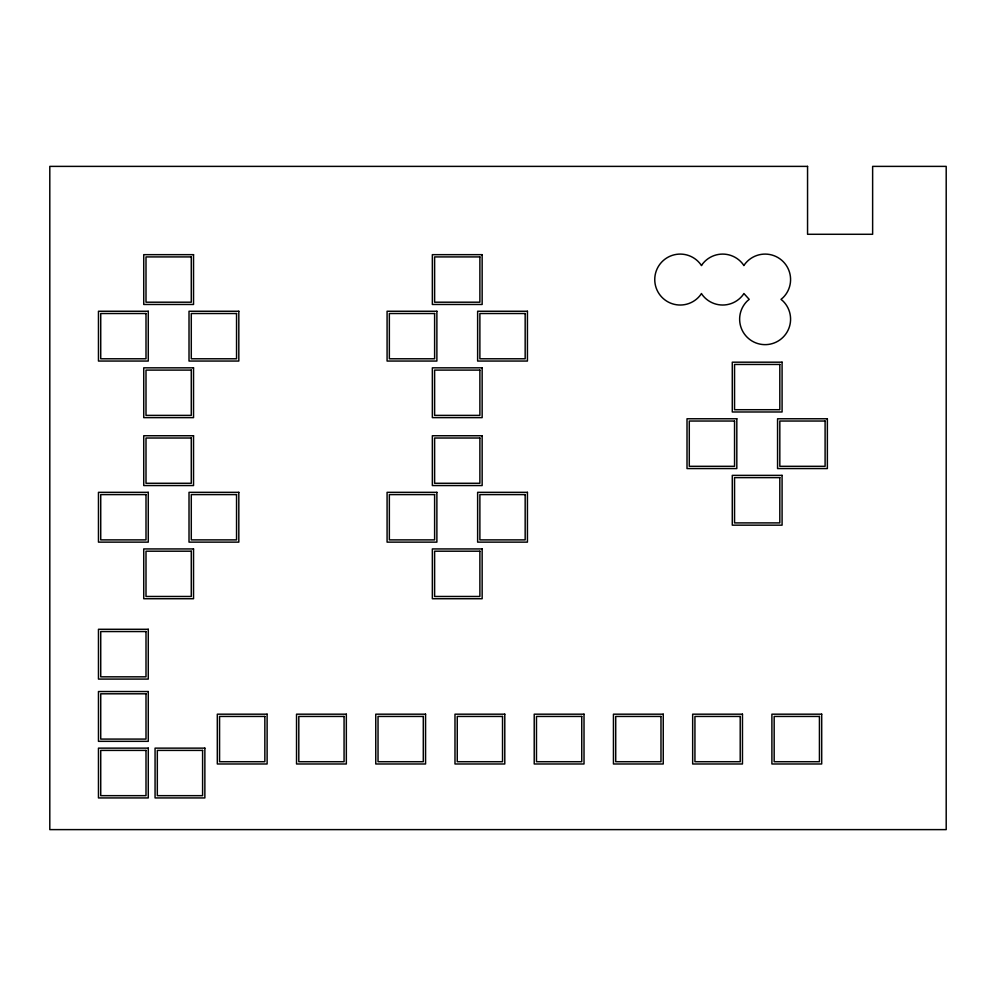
<?xml version="1.0" encoding="UTF-8"?>
<svg xmlns="http://www.w3.org/2000/svg" width="996" height="996" viewBox="0 0 996 996"><rect width="100%" height="100%" fill="white"/><g stroke="black" fill="none" stroke-linecap="round" stroke-linejoin="round"><path stroke-width="1.49" d="M702.068 264.587L701.445 265.608L700.823 264.587A25.46 25.46 0 0 0 663.187 260.628A25.46 25.46 0 0 0 663.187 298.489A25.46 25.46 0 0 0 700.823 294.53L701.445 293.509L702.068 294.53A25.46 25.46 0 0 0 743.265 294.53L743.888 293.509L749.204 299.36L747.1 301.166A25.46 25.46 0 0 0 747.1 337.183A25.46 25.46 0 0 0 783.117 337.183A25.46 25.46 0 0 0 783.117 301.166L781.013 299.36L783.117 297.567A25.46 25.46 0 0 0 781.648 260.193A25.46 25.46 0 0 0 744.51 264.587L743.888 265.608L743.265 264.587A25.46 25.46 0 0 0 702.068 264.587M807.557 166.382L49.8 166.382L49.8 829.618L946.2 829.618L946.2 166.382L872.633 166.382L872.633 234.284L807.557 234.284L807.557 166.382M193.535 254.665L143.735 254.665L143.735 304.465L193.535 304.465L193.535 254.665M482.151 254.665L432.351 254.665L432.351 304.465L482.151 304.465L482.151 254.665M191.282 256.918L146.001 256.918L146.001 302.199L191.282 302.199L191.282 256.918M479.885 256.918L434.617 256.918L434.617 302.199L479.885 302.199L479.885 256.918M148.267 311.25L98.467 311.25L98.467 361.05L148.267 361.05L148.267 311.25M238.816 311.25L189.016 311.25L189.016 361.05L238.816 361.05L238.816 311.25M436.883 311.25L387.083 311.25L387.083 361.05L436.883 361.05L436.883 311.25M527.432 311.25L477.632 311.25L477.632 361.05L527.432 361.05L527.432 311.25M146.001 313.516L100.733 313.516L100.733 358.784L146.001 358.784L146.001 313.516M236.55 313.516L191.282 313.516L191.282 358.784L236.55 358.784L236.55 313.516M434.617 313.516L389.349 313.516L389.349 358.784L434.617 358.784L434.617 313.516M525.166 313.516L479.885 313.516L479.885 358.784L525.166 358.784L525.166 313.516M782.084 362.183L732.284 362.183L732.284 411.983L782.084 411.983L782.084 362.183M779.818 364.449L734.55 364.449L734.55 409.717L779.818 409.717L779.818 364.449M193.535 367.835L143.735 367.835L143.735 417.635L193.535 417.635L193.535 367.835M482.151 367.835L432.351 367.835L432.351 417.635L482.151 417.635L482.151 367.835M191.282 370.101L146.001 370.101L146.001 415.382L191.282 415.382L191.282 370.101M479.885 370.101L434.617 370.101L434.617 415.382L479.885 415.382L479.885 370.101M736.816 418.768L687.016 418.768L687.016 468.568L736.816 468.568L736.816 418.768M827.365 418.768L777.565 418.768L777.565 468.568L827.365 468.568L827.365 418.768M734.55 421.034L689.282 421.034L689.282 466.315L734.55 466.315L734.55 421.034M825.099 421.034L779.818 421.034L779.818 466.315L825.099 466.315L825.099 421.034M193.535 435.75L143.735 435.75L143.735 485.55L193.535 485.55L193.535 435.75M482.151 435.75L432.351 435.75L432.351 485.55L482.151 485.55L482.151 435.75M191.282 438.016L146.001 438.016L146.001 483.284L191.282 483.284L191.282 438.016M479.885 438.016L434.617 438.016L434.617 483.284L479.885 483.284L479.885 438.016M782.084 475.366L732.284 475.366L732.284 525.166L782.084 525.166L782.084 475.366M779.818 477.632L734.55 477.632L734.55 522.9L779.818 522.9L779.818 477.632M148.267 492.335L98.467 492.335L98.467 542.135L148.267 542.135L148.267 492.335M238.816 492.335L189.016 492.335L189.016 542.135L238.816 542.135L238.816 492.335M436.883 492.335L387.083 492.335L387.083 542.135L436.883 542.135L436.883 492.335M527.432 492.335L477.632 492.335L477.632 542.135L527.432 542.135L527.432 492.335M146.001 494.601L100.733 494.601L100.733 539.882L146.001 539.882L146.001 494.601M236.55 494.601L191.282 494.601L191.282 539.882L236.55 539.882L236.55 494.601M434.617 494.601L389.349 494.601L389.349 539.882L434.617 539.882L434.617 494.601M525.166 494.601L479.885 494.601L479.885 539.882L525.166 539.882L525.166 494.601M193.535 548.933L143.735 548.933L143.735 598.733L193.535 598.733L193.535 548.933M482.151 548.933L432.351 548.933L432.351 598.733L482.151 598.733L482.151 548.933M191.282 551.199L146.001 551.199L146.001 596.467L191.282 596.467L191.282 551.199M479.885 551.199L434.617 551.199L434.617 596.467L479.885 596.467L479.885 551.199M148.267 629.285L98.467 629.285L98.467 679.085L148.267 679.085L148.267 629.285M146.001 631.551L100.733 631.551L100.733 676.832L146.001 676.832L146.001 631.551M148.267 691.535L98.467 691.535L98.467 741.335L148.267 741.335L148.267 691.535M146.001 693.801L100.733 693.801L100.733 739.082L146.001 739.082L146.001 693.801M267.115 714.182L217.315 714.182L217.315 763.982L267.115 763.982L267.115 714.182M346.334 714.182L296.534 714.182L296.534 763.982L346.334 763.982L346.334 714.182M425.566 714.182L375.766 714.182L375.766 763.982L425.566 763.982L425.566 714.182M504.785 714.182L454.985 714.182L454.985 763.982L504.785 763.982L504.785 714.182M584.017 714.182L534.217 714.182L534.217 763.982L584.017 763.982L584.017 714.182M663.249 714.182L613.449 714.182L613.449 763.982L663.249 763.982L663.249 714.182M742.468 714.182L692.668 714.182L692.668 763.982L742.468 763.982L742.468 714.182M821.7 714.182L771.9 714.182L771.9 763.982L821.7 763.982L821.7 714.182M264.849 716.435L219.568 716.435L219.568 761.716L264.849 761.716L264.849 716.435M344.068 716.435L298.8 716.435L298.8 761.716L344.068 761.716L344.068 716.435M423.3 716.435L378.032 716.435L378.032 761.716L423.3 761.716L423.3 716.435M502.532 716.435L457.251 716.435L457.251 761.716L502.532 761.716L502.532 716.435M581.751 716.435L536.483 716.435L536.483 761.716L581.751 761.716L581.751 716.435M660.983 716.435L615.715 716.435L615.715 761.716L660.983 761.716L660.983 716.435M740.215 716.435L694.934 716.435L694.934 761.716L740.215 761.716L740.215 716.435M819.434 716.435L774.166 716.435L774.166 761.716L819.434 761.716L819.434 716.435M148.267 748.133L98.467 748.133L98.467 797.933L148.267 797.933L148.267 748.133M204.865 748.133L155.065 748.133L155.065 797.933L204.865 797.933L204.865 748.133M146.001 750.399L100.733 750.399L100.733 795.667L146.001 795.667L146.001 750.399M202.599 750.399L157.318 750.399L157.318 795.667L202.599 795.667L202.599 750.399"/></g></svg>
